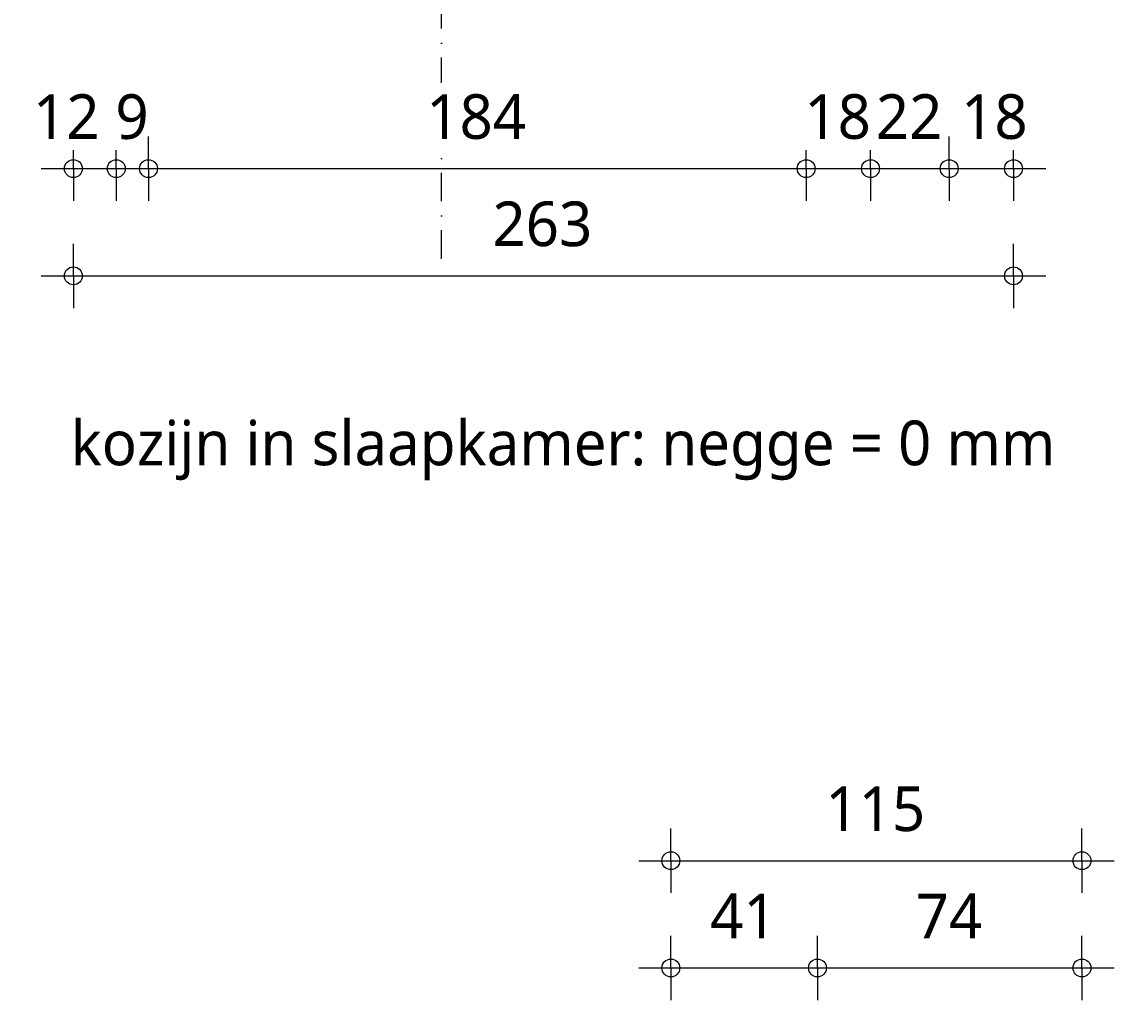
# Model space of a CAD drawing. Header units: millimetres. Extents: x 6732 to 10947, y 894 to 9086.
# Drawn here: x 9082.1 to 9387.6, y 5406.7 to 5680.4 of the extents above; entities that cross this region are included whole.
import ezdxf

# ---------------------------------------------------------------- set-up
doc = ezdxf.new("R2010")
doc.units = ezdxf.units.MM
doc.linetypes.add('MV_stramien', pattern=[16, 8, -4, 0, -4])
for name, color, linetype, lineweight in [('A-ANNO-DIMS', 211, 'Continuous', 13), ('A-ANNO-DIMS-5', 211, 'Continuous', 13), ('A-DETL', 90, 'Continuous', 13), ('G-ANNO-TEXT', 231, 'Continuous', 13)]:
    doc.layers.add(name, color=color, linetype=linetype, lineweight=lineweight)
doc.styles.add('Segoe UI_2', font='segoeui.ttf', dxfattribs={"height": 12.5})
doc.styles.add('Segoe UI_B', font='segoeui.ttf', dxfattribs={"height": 12.5})
doc.dimstyles.new('2_5_mm', dxfattribs={"dimscale": 304.8, "dimtxt": 13.092049, "dimasz": 0.016404, "dimexe": 0.029528, "dimexo": 0.0625, "dimgap": 0.014764, "dimtad": 1, "dimdec": 0, "dimzin": 0, "dimdsep": 46, "dimtxsty": 'Segoe UI_2', "dimblk1": 'DOTBLANK', "dimblk2": 'DOTBLANK', "dimsah": 1, "dimcen": 0.09, "dimdle": 0.029528, "dimazin": 0, "dimtfac": 1, "dimtdec": 4, "dimtix": 1, "dimtmove": 2, "dimatfit": 3, "dimfxl": 0.029528, "dimfxlon": 1, "dimtvp": 1, "dimtfill": 1, "dimtolj": 1, "dimtzin": 0, "dimarcsym": 2})
doc.dimstyles.new('2_5_mm_1', dxfattribs={"dimscale": 304.8, "dimtxt": 13.092049, "dimasz": 0.016404, "dimexe": 0.029528, "dimexo": 0.0625, "dimgap": 0.014764, "dimtad": 1, "dimdec": 0, "dimzin": 0, "dimdsep": 46, "dimtxsty": 'Segoe UI_2', "dimblk1": 'DOTBLANK', "dimblk2": 'DOTBLANK', "dimsah": 1, "dimcen": 0.09, "dimdle": 0.029528, "dimazin": 0, "dimtfac": 1, "dimtdec": 4, "dimtix": 1, "dimtmove": 0, "dimatfit": 3, "dimfxl": 0.029528, "dimfxlon": 1, "dimtvp": 1, "dimtfill": 1, "dimtolj": 1, "dimtzin": 0, "dimarcsym": 2})

# ---------------------------------------------------------------- blocks, each defined once
blk = doc.blocks.new('DIMBLOCK77-Details Strandbaak Patio Woning')
at = {"layer": 'A-ANNO-DIMS-5'}
for p, q in [((9096.49, 5639.32), (9096.49, 5648.32)), ((9108.49, 5639.32), (9108.49, 5648.32)), ((9087.49, 5639.32), (9108.49, 5639.32)), ((9096.49, 5639.32), (9096.49, 5630.32)), ((9108.49, 5639.32), (9108.49, 5630.32))]:
    blk.add_line(p, q, dxfattribs=at)
for centre in [(9096.49, 5639.32), (9108.49, 5639.32)]:
    blk.add_circle(centre, 2.5, dxfattribs=at)
at = {"layer": 'A-ANNO-DIMS-5', "color": 0, "insert": (9085.19, 5660.13), "char_height": 12.5, "width": 22.8516, "attachment_point": 1, "line_spacing_factor": 1.142579, "style": 'Segoe UI_2', "bg_fill": 3, "box_fill_scale": 1.25, "bg_fill_color": 9, "bg_fill_true_color": 13158600, "bg_fill_transparency": 0}
blk.add_mtext('12', dxfattribs=at)
blk = doc.blocks.new('_DotBlank')
at = {"color": 0, "linetype": 'ByBlock', "lineweight": -2}
blk.add_line((-0.5, 0), (-1, 0), dxfattribs=at)
blk.add_circle((0, 0), 0.5, dxfattribs=at)
blk = doc.blocks.new('DIMBLOCK78-Details Strandbaak Patio Woning')
at = {"layer": 'A-ANNO-DIMS-5'}
for p, q in [((9108.49, 5639.32), (9108.49, 5648.32)), ((9117.49, 5639.32), (9117.49, 5648.32)), ((9108.49, 5639.32), (9117.49, 5639.32)), ((9108.49, 5639.32), (9108.49, 5630.32)), ((9117.49, 5639.32), (9117.49, 5630.32))]:
    blk.add_line(p, q, dxfattribs=at)
for centre in [(9108.49, 5639.32), (9117.49, 5639.32)]:
    blk.add_circle(centre, 2.5, dxfattribs=at)
at = {"layer": 'A-ANNO-DIMS-5', "color": 0, "insert": (9108.23, 5660.13), "char_height": 12.5, "width": 11.4258, "attachment_point": 1, "line_spacing_factor": 1.142579, "style": 'Segoe UI_2', "bg_fill": 3, "box_fill_scale": 1.25, "bg_fill_color": 9, "bg_fill_true_color": 13158600, "bg_fill_transparency": 0}
blk.add_mtext('9', dxfattribs=at)
blk = doc.blocks.new('DIMBLOCK79-Details Strandbaak Patio Woning')
at = {"layer": 'A-ANNO-DIMS-5'}
for p, q in [((9117.49, 5639.32), (9117.49, 5648.32)), ((9301.49, 5639.32), (9301.49, 5648.32)), ((9117.49, 5639.32), (9301.49, 5639.32)), ((9117.49, 5639.32), (9117.49, 5630.32)), ((9301.49, 5639.32), (9301.49, 5630.32))]:
    blk.add_line(p, q, dxfattribs=at)
for centre in [(9117.49, 5639.32), (9301.49, 5639.32)]:
    blk.add_circle(centre, 2.5, dxfattribs=at)
at = {"layer": 'A-ANNO-DIMS-5', "color": 0, "insert": (9195.21, 5660.13), "char_height": 12.5, "width": 34.2774, "attachment_point": 1, "line_spacing_factor": 1.142579, "style": 'Segoe UI_2', "bg_fill": 3, "box_fill_scale": 1.25, "bg_fill_color": 9, "bg_fill_true_color": 13158600, "bg_fill_transparency": 0}
blk.add_mtext('184', dxfattribs=at)
blk = doc.blocks.new('DIMBLOCK80-Details Strandbaak Patio Woning')
at = {"layer": 'A-ANNO-DIMS-5'}
for p, q in [((9301.49, 5639.32), (9301.49, 5648.32)), ((9319.49, 5639.32), (9319.49, 5648.32)), ((9301.49, 5639.32), (9319.49, 5639.32)), ((9301.49, 5639.32), (9301.49, 5630.32)), ((9319.49, 5639.32), (9319.49, 5630.32))]:
    blk.add_line(p, q, dxfattribs=at)
for centre in [(9301.49, 5639.32), (9319.49, 5639.32)]:
    blk.add_circle(centre, 2.5, dxfattribs=at)
at = {"layer": 'A-ANNO-DIMS-5', "color": 0, "insert": (9300.97, 5660.13), "char_height": 12.5, "width": 22.8516, "attachment_point": 1, "line_spacing_factor": 1.142579, "style": 'Segoe UI_2', "bg_fill": 3, "box_fill_scale": 1.25, "bg_fill_color": 9, "bg_fill_true_color": 13158600, "bg_fill_transparency": 0}
blk.add_mtext('18', dxfattribs=at)
blk = doc.blocks.new('DIMBLOCK81-Details Strandbaak Patio Woning')
at = {"layer": 'A-ANNO-DIMS-5'}
for p, q in [((9319.49, 5639.32), (9319.49, 5648.32)), ((9341.49, 5639.32), (9341.49, 5648.32)), ((9319.49, 5639.32), (9341.49, 5639.32)), ((9319.49, 5639.32), (9319.49, 5630.32)), ((9341.49, 5639.32), (9341.49, 5630.32))]:
    blk.add_line(p, q, dxfattribs=at)
for centre in [(9319.49, 5639.32), (9341.49, 5639.32)]:
    blk.add_circle(centre, 2.5, dxfattribs=at)
at = {"layer": 'A-ANNO-DIMS-5', "color": 0, "insert": (9320.97, 5660.13), "char_height": 12.5, "width": 22.8516, "attachment_point": 1, "line_spacing_factor": 1.142579, "style": 'Segoe UI_2', "bg_fill": 3, "box_fill_scale": 1.25, "bg_fill_color": 9, "bg_fill_true_color": 13158600, "bg_fill_transparency": 0}
blk.add_mtext('22', dxfattribs=at)
blk = doc.blocks.new('DIMBLOCK82-Details Strandbaak Patio Woning')
at = {"layer": 'A-ANNO-DIMS-5'}
for p, q in [((9341.49, 5639.32), (9341.49, 5648.32)), ((9359.49, 5639.32), (9359.49, 5648.32)), ((9341.49, 5639.32), (9368.49, 5639.32)), ((9341.49, 5639.32), (9341.49, 5630.32)), ((9359.49, 5639.32), (9359.49, 5630.32))]:
    blk.add_line(p, q, dxfattribs=at)
for centre in [(9341.49, 5639.32), (9359.49, 5639.32)]:
    blk.add_circle(centre, 2.5, dxfattribs=at)
at = {"layer": 'A-ANNO-DIMS-5', "color": 0, "insert": (9344.83, 5660.13), "char_height": 12.5, "width": 22.8516, "attachment_point": 1, "line_spacing_factor": 1.142579, "style": 'Segoe UI_2', "bg_fill": 3, "box_fill_scale": 1.25, "bg_fill_color": 9, "bg_fill_true_color": 13158600, "bg_fill_transparency": 0}
blk.add_mtext('18', dxfattribs=at)
blk = doc.blocks.new('DIMBLOCK83-Details Strandbaak Patio Woning')
at = {"layer": 'A-ANNO-DIMS-5'}
for p, q in [((9096.49, 5609.32), (9096.49, 5618.32)), ((9359.49, 5609.32), (9359.49, 5618.32)), ((9087.49, 5609.32), (9368.49, 5609.32)), ((9096.49, 5609.32), (9096.49, 5600.32)), ((9359.49, 5609.32), (9359.49, 5600.32))]:
    blk.add_line(p, q, dxfattribs=at)
for centre in [(9096.49, 5609.32), (9359.49, 5609.32)]:
    blk.add_circle(centre, 2.5, dxfattribs=at)
at = {"layer": 'A-ANNO-DIMS-5', "color": 0, "insert": (9213.71, 5630.13), "char_height": 12.5, "width": 34.2774, "attachment_point": 1, "line_spacing_factor": 1.142579, "style": 'Segoe UI_2', "bg_fill": 3, "box_fill_scale": 1.25, "bg_fill_color": 9, "bg_fill_true_color": 13158600, "bg_fill_transparency": 0}
blk.add_mtext('263', dxfattribs=at)
blk = doc.blocks.new('DIMBLOCK120-Details Strandbaak Patio Woning')
at = {"layer": 'A-ANNO-DIMS-5'}
for p, q in [((9263.64, 5415.71), (9263.64, 5424.71)), ((9304.64, 5415.71), (9304.64, 5424.71)), ((9254.64, 5415.71), (9304.64, 5415.71)), ((9263.64, 5415.71), (9263.64, 5406.71)), ((9304.64, 5415.71), (9304.64, 5406.71))]:
    blk.add_line(p, q, dxfattribs=at)
for centre in [(9263.64, 5415.71), (9304.64, 5415.71)]:
    blk.add_circle(centre, 2.5, dxfattribs=at)
at = {"layer": 'A-ANNO-DIMS-5', "color": 0, "insert": (9274.62, 5436.51), "char_height": 12.5, "width": 22.8516, "attachment_point": 1, "line_spacing_factor": 1.142579, "style": 'Segoe UI_2', "bg_fill": 3, "box_fill_scale": 1.25, "bg_fill_color": 9, "bg_fill_true_color": 13158600, "bg_fill_transparency": 0}
blk.add_mtext('41', dxfattribs=at)
blk = doc.blocks.new('DIMBLOCK121-Details Strandbaak Patio Woning')
at = {"layer": 'A-ANNO-DIMS-5'}
for p, q in [((9304.64, 5415.71), (9304.64, 5424.71)), ((9378.64, 5415.71), (9378.64, 5424.71)), ((9304.64, 5415.71), (9387.64, 5415.71)), ((9304.64, 5415.71), (9304.64, 5406.71)), ((9378.64, 5415.71), (9378.64, 5406.71))]:
    blk.add_line(p, q, dxfattribs=at)
for centre in [(9304.64, 5415.71), (9378.64, 5415.71)]:
    blk.add_circle(centre, 2.5, dxfattribs=at)
at = {"layer": 'A-ANNO-DIMS-5', "color": 0, "insert": (9332.12, 5436.51), "char_height": 12.5, "width": 22.8516, "attachment_point": 1, "line_spacing_factor": 1.142579, "style": 'Segoe UI_2', "bg_fill": 3, "box_fill_scale": 1.25, "bg_fill_color": 9, "bg_fill_true_color": 13158600, "bg_fill_transparency": 0}
blk.add_mtext('74', dxfattribs=at)
blk = doc.blocks.new('DIMBLOCK122-Details Strandbaak Patio Woning')
at = {"layer": 'A-ANNO-DIMS-5'}
for p, q in [((9263.64, 5445.71), (9263.64, 5454.71)), ((9378.64, 5445.71), (9378.64, 5454.71)), ((9254.64, 5445.71), (9387.64, 5445.71)), ((9263.64, 5445.71), (9263.64, 5436.71)), ((9378.64, 5445.71), (9378.64, 5436.71))]:
    blk.add_line(p, q, dxfattribs=at)
for centre in [(9263.64, 5445.71), (9378.64, 5445.71)]:
    blk.add_circle(centre, 2.5, dxfattribs=at)
at = {"layer": 'A-ANNO-DIMS-5', "color": 0, "insert": (9306.86, 5466.51), "char_height": 12.5, "width": 34.2774, "attachment_point": 1, "line_spacing_factor": 1.142579, "style": 'Segoe UI_2', "bg_fill": 3, "box_fill_scale": 1.25, "bg_fill_color": 9, "bg_fill_true_color": 13158600, "bg_fill_transparency": 0}
blk.add_mtext('115', dxfattribs=at)

msp = doc.modelspace()

# ---------------------------------------------------------------- linework, layer by layer
at = {"layer": 'A-DETL', "linetype": 'MV_stramien', "lineweight": 18}
msp.add_line((9199.49, 5614.08), (9199.49, 5956.03), dxfattribs=at)

# ---------------------------------------------------------------- texts
at = {"layer": 'G-ANNO-TEXT', "color": 7, "insert": (9095.73, 5568.84), "char_height": 12.5, "width": 363.9661, "attachment_point": 1, "style": 'Segoe UI_B'}
msp.add_mtext('kozijn in slaapkamer: negge = 0 mm', dxfattribs=at)

# ---------------------------------------------------------------- dimensions: what is measured, and where the dimension line sits
at = {"layer": 'A-ANNO-DIMS'}
dim = msp.add_linear_dim(base=(9108.49, 5639.32), p1=(9096.49, 5648.32), p2=(9108.49, 5648.32), dimstyle='2_5_mm', override={"dimpost": '<>', "dimfxl": 12}, dxfattribs=at)
dim.commit()
dim.dimension.update_dxf_attribs({"geometry": 'DIMBLOCK77-Details Strandbaak Patio Woning', "text_midpoint": (9096.62, 5651.8), "dimtype": 160})
dim = msp.add_linear_dim(base=(9304.64, 5415.71), p1=(9263.64, 5424.71), p2=(9304.64, 5406.71), dimstyle='2_5_mm_1', override={"dimpost": '<>', "dimfxl": 44.777226}, dxfattribs=at)
dim.commit()
dim.dimension.update_dxf_attribs({"geometry": 'DIMBLOCK120-Details Strandbaak Patio Woning', "text_midpoint": (9284.14, 5426.6)})

# ---------------------------------------------------------------- next in the draw order: dimensions: what is measured, and where the dimension line sits
for base, p1, p2, override, picture, middle in [((9117.49, 5639.32), (9108.49, 5648.32), (9117.49, 5648.32), {"dimpost": '<>', "dimfxl": 9}, 'DIMBLOCK78-Details Strandbaak Patio Woning', (9112.99, 5650.29)), ((9378.64, 5415.71), (9304.64, 5406.71), (9378.64, 5424.71), {"dimpost": '<>', "dimfxl": 76.157731}, 'DIMBLOCK121-Details Strandbaak Patio Woning', (9341.64, 5426.46))]:
    dim = msp.add_linear_dim(base=base, p1=p1, p2=p2, dimstyle='2_5_mm_1', override=override, dxfattribs=at)
    dim.commit()
    dim.dimension.update_dxf_attribs({"geometry": picture, "text_midpoint": middle})

# ---------------------------------------------------------------- next in the draw order: dimensions: what is measured, and where the dimension line sits
for base, p1, p2, override, picture, middle in [((9301.49, 5639.32), (9117.49, 5648.32), (9301.49, 5648.32), {"dimpost": '<>', "dimfxl": 184}, 'DIMBLOCK79-Details Strandbaak Patio Woning', (9209.49, 5650.31)), ((9378.64, 5445.71), (9263.64, 5454.71), (9378.64, 5436.71), {"dimpost": '<>', "dimfxl": 116.400172}, 'DIMBLOCK122-Details Strandbaak Patio Woning', (9321.14, 5456.7))]:
    dim = msp.add_linear_dim(base=base, p1=p1, p2=p2, dimstyle='2_5_mm_1', override=override, dxfattribs=at)
    dim.commit()
    dim.dimension.update_dxf_attribs({"geometry": picture, "text_midpoint": middle})

# ---------------------------------------------------------------- next in the draw order: dimensions: what is measured, and where the dimension line sits
dim = msp.add_linear_dim(base=(9319.49, 5639.32), p1=(9301.49, 5648.32), p2=(9319.49, 5648.32), dimstyle='2_5_mm_1', override={"dimpost": '<>', "dimfxl": 18}, dxfattribs=at)
dim.commit()
dim.dimension.update_dxf_attribs({"geometry": 'DIMBLOCK80-Details Strandbaak Patio Woning', "text_midpoint": (9310.49, 5650.31)})

# ---------------------------------------------------------------- next in the draw order: dimensions: what is measured, and where the dimension line sits
dim = msp.add_linear_dim(base=(9341.49, 5639.32), p1=(9319.49, 5648.32), p2=(9341.49, 5648.32), dimstyle='2_5_mm_1', override={"dimpost": '<>', "dimfxl": 22}, dxfattribs=at)
dim.commit()
dim.dimension.update_dxf_attribs({"geometry": 'DIMBLOCK81-Details Strandbaak Patio Woning', "text_midpoint": (9330.49, 5650.18)})

# ---------------------------------------------------------------- next in the draw order: dimensions: what is measured, and where the dimension line sits
dim = msp.add_linear_dim(base=(9359.49, 5639.32), p1=(9341.49, 5648.32), p2=(9359.49, 5648.32), dimstyle='2_5_mm', override={"dimpost": '<>', "dimfxl": 18}, dxfattribs=at)
dim.commit()
dim.dimension.update_dxf_attribs({"geometry": 'DIMBLOCK82-Details Strandbaak Patio Woning', "text_midpoint": (9356.26, 5651.8), "dimtype": 160})

# ---------------------------------------------------------------- next in the draw order: dimensions: what is measured, and where the dimension line sits
dim = msp.add_linear_dim(base=(9359.49, 5609.32), p1=(9096.49, 5618.32), p2=(9359.49, 5618.32), dimstyle='2_5_mm_1', override={"dimpost": '<>', "dimfxl": 263}, dxfattribs=at)
dim.commit()
dim.dimension.update_dxf_attribs({"geometry": 'DIMBLOCK83-Details Strandbaak Patio Woning', "text_midpoint": (9227.99, 5620.29)})

doc.saveas('drawing.dxf')
